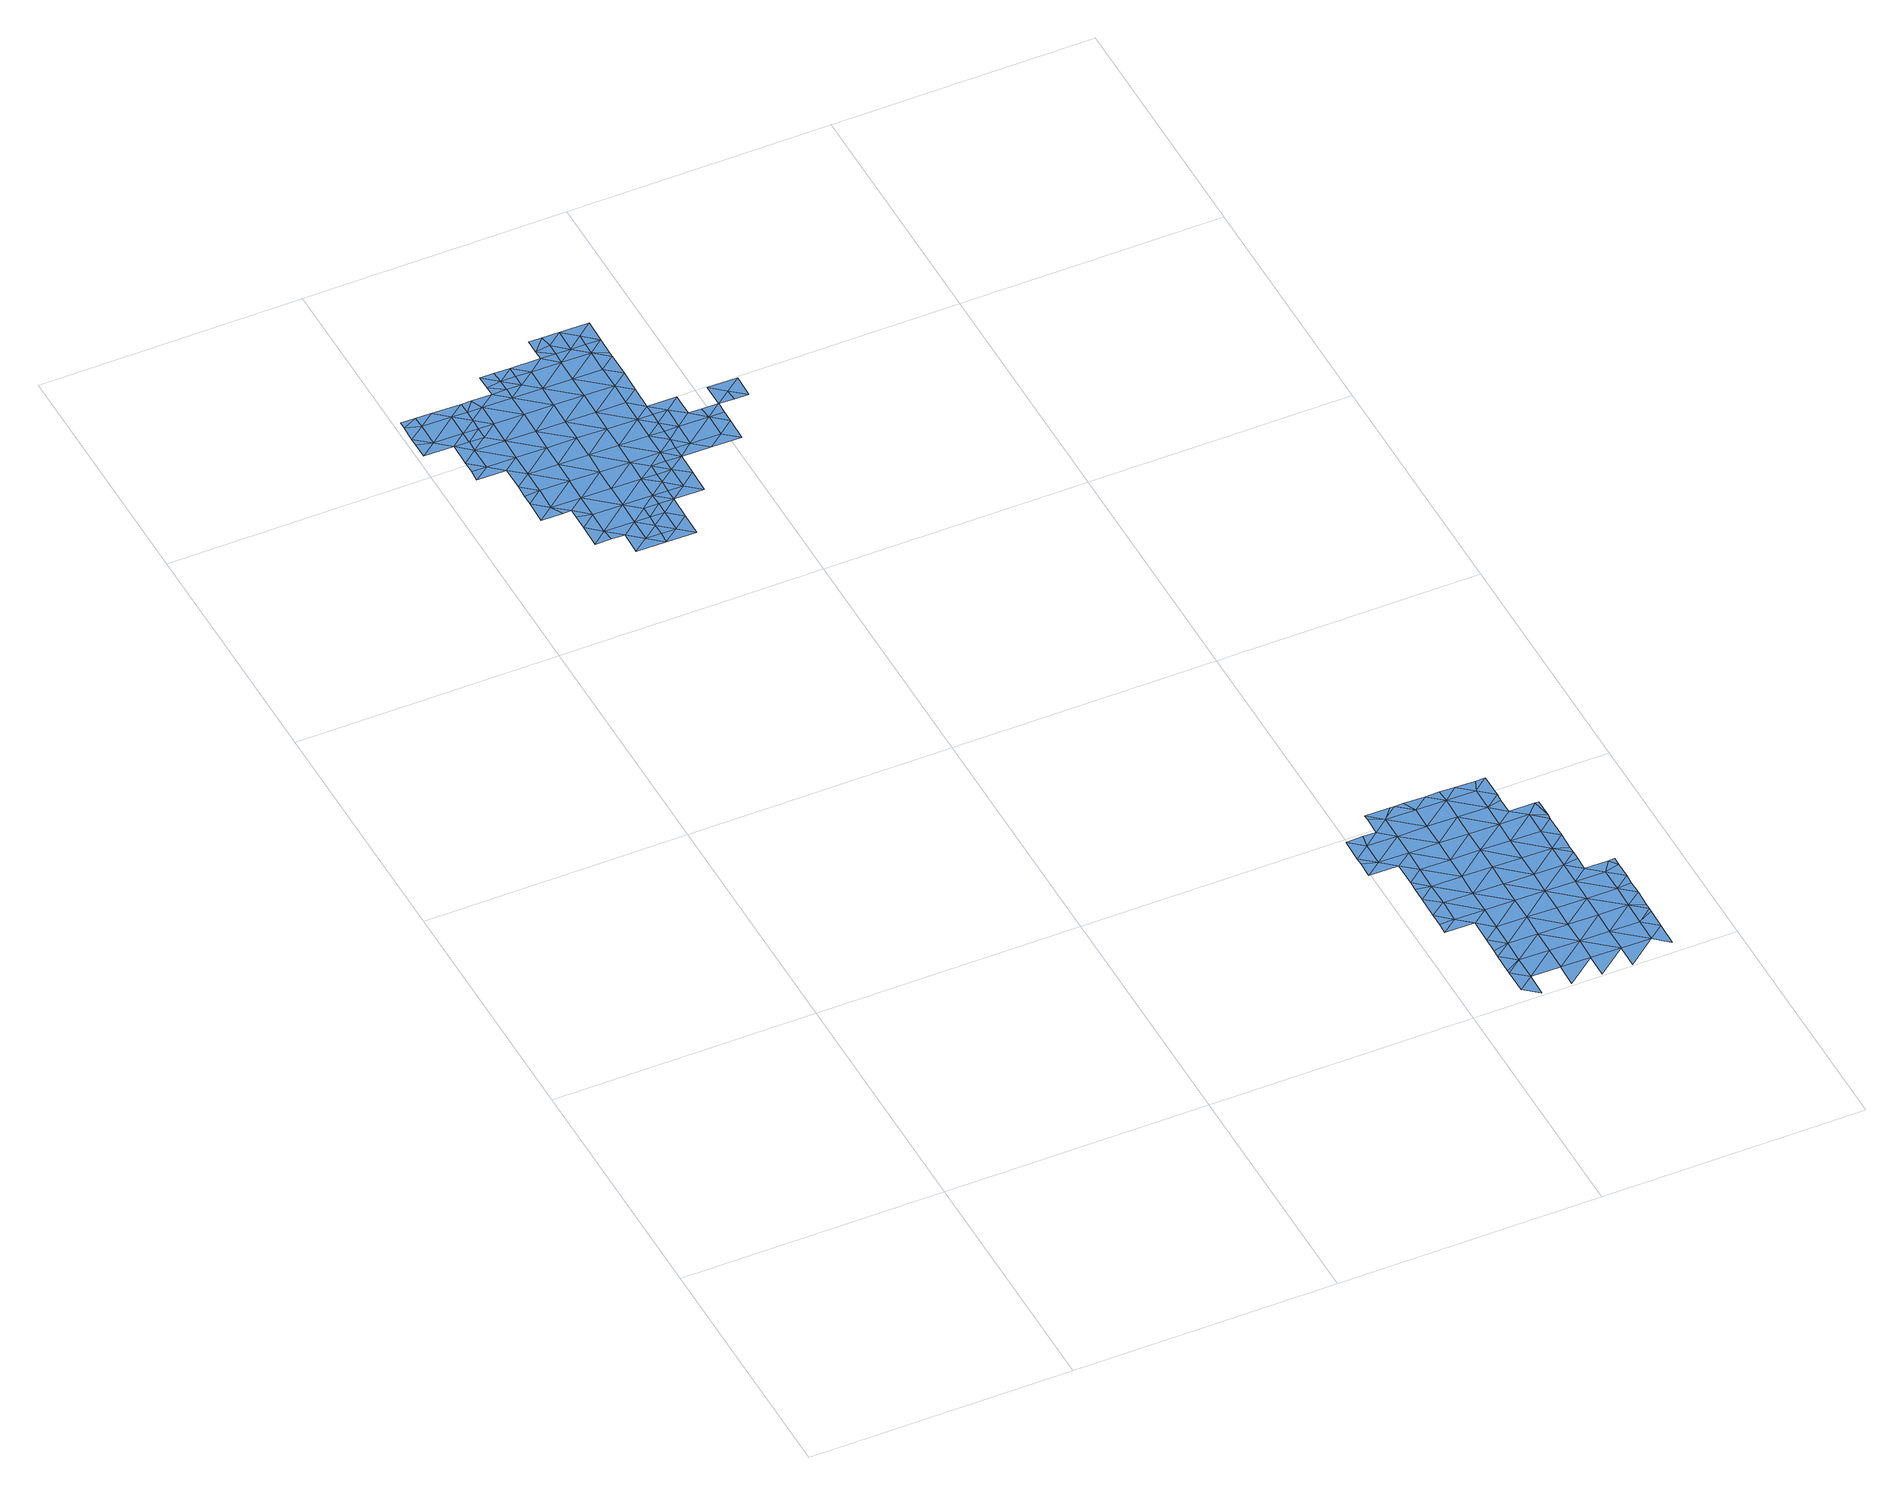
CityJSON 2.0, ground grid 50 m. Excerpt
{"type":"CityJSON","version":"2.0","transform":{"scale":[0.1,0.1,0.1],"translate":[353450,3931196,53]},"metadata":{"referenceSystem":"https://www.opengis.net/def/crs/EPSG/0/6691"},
"CityObjects":{
"waterbody1":{"type":"WaterBody","attributes":{"name":"3","class":"1140","function":"1","WaterBodyRiverFloodingRiskAttribute.description":"6","WaterBodyRiverFloodingRiskAttribute.rankOrg":"1","WaterBodyRiverFloodingRiskAttribute.adminType":"2","WaterBodyRiverFloodingRiskAttribute.scale":"L2"},"geometry":[{"type":"MultiSurface","lod":"1","boundaries":[[[0,1,2]],[[0,3,1]],[[4,5,6]],[[7,3,8]],[[2,9,10]],[[9,2,1]],[[8,3,0]],[[11,5,4]],[[9,1,12]],[[13,4,6]],[[13,6,3]],[[13,3,7]],[[1,3,14]],[[1,14,12]],[[15,14,6]],[[5,15,6]],[[6,14,3]],[[15,16,14]],[[16,17,14]],[[14,17,12]]]}]},
"waterbody2":{"type":"WaterBody","attributes":{"name":"3","class":"1140","function":"1","WaterBodyRiverFloodingRiskAttribute.description":"6","WaterBodyRiverFloodingRiskAttribute.rankOrg":"2","WaterBodyRiverFloodingRiskAttribute.adminType":"2","WaterBodyRiverFloodingRiskAttribute.scale":"L2"},"geometry":[{"type":"MultiSurface","lod":"1","boundaries":[[[18,19,20]],[[21,19,18]],[[22,23,24]],[[23,25,24]],[[26,24,25]],[[26,27,24]],[[26,28,27]],[[29,28,26]],[[30,31,32]],[[33,34,35]],[[34,36,35]],[[37,35,36]],[[37,38,35]],[[39,40,41]],[[42,43,21]],[[40,44,41]],[[27,41,45]],[[46,47,48]],[[48,47,49]],[[49,50,51]],[[50,52,51]],[[53,54,46]],[[17,16,55]],[[5,11,56]],[[42,57,43]],[[42,58,57]],[[59,58,42]],[[59,60,58]],[[59,61,60]],[[61,59,62]],[[62,59,18]],[[20,62,18]],[[63,62,20]],[[62,63,64]],[[63,65,64]],[[63,66,65]],[[67,68,69]],[[68,70,69]],[[71,69,70]],[[71,65,69]],[[67,69,65]],[[72,67,65]],[[66,73,72]],[[66,72,65]],[[56,58,60]],[[59,42,18]],[[18,42,21]],[[74,57,58]],[[57,74,75]],[[74,76,75]],[[77,75,76]],[[58,11,74]],[[78,75,77]],[[13,76,74]],[[4,13,74]],[[74,11,4]],[[58,56,11]],[[53,46,48]],[[61,46,60]],[[62,64,61]],[[64,65,71]],[[79,71,70]],[[47,50,49]],[[80,81,79]],[[80,79,82]],[[82,79,70]],[[83,70,68]],[[37,84,38]],[[85,35,38]],[[35,86,33]],[[87,31,30]],[[87,30,28]],[[28,30,27]],[[45,24,27]],[[88,22,24]],[[89,88,45]],[[88,24,45]],[[89,45,90]],[[41,90,45]],[[44,90,41]],[[90,44,91]],[[91,44,92]],[[92,44,93]],[[93,44,94]],[[94,44,40]],[[40,43,94]],[[43,40,21]],[[39,21,40]],[[39,19,21]],[[19,39,95]],[[96,95,39]],[[96,41,27]],[[86,35,95]],[[85,95,35]],[[39,41,96]],[[19,95,85]],[[19,85,20]],[[83,97,70]],[[98,70,97]],[[98,82,70]],[[50,81,52]],[[79,81,50]],[[47,79,50]],[[47,71,79]],[[47,64,71]],[[47,61,64]],[[47,46,61]],[[99,63,20]],[[100,30,32]],[[30,100,101]],[[102,103,104]],[[105,102,104]],[[104,25,105]],[[25,104,26]],[[104,106,26]],[[107,94,43]],[[108,93,94]],[[54,109,46]],[[54,55,109]],[[55,16,109]],[[109,15,56]],[[56,15,5]],[[108,94,107]],[[43,110,107]],[[43,57,110]],[[63,99,66]],[[66,99,73]],[[111,73,99]],[[99,112,111]],[[110,57,75]],[[78,110,75]],[[56,60,109]],[[15,109,16]],[[60,46,109]],[[106,104,103]],[[101,100,113]],[[101,27,30]],[[106,29,26]],[[96,101,95]],[[27,101,96]],[[101,86,95]],[[113,86,101]],[[20,85,99]],[[99,85,38]],[[99,38,112]],[[84,112,38]]]}]},
"waterbody3":{"type":"WaterBody","attributes":{"name":"3","class":"1140","function":"1","WaterBodyRiverFloodingRiskAttribute.description":"6","WaterBodyRiverFloodingRiskAttribute.rankOrg":"1","WaterBodyRiverFloodingRiskAttribute.adminType":"2","WaterBodyRiverFloodingRiskAttribute.scale":"L2"},"geometry":[{"type":"MultiSurface","lod":"1","boundaries":[[[29,87,28]],[[87,29,114]],[[31,87,114]],[[31,114,115]],[[103,116,106]],[[116,114,106]],[[102,117,116]],[[117,115,116]],[[29,106,114]],[[115,114,116]],[[103,102,116]]]}]},
"waterbody4":{"type":"WaterBody","attributes":{"name":"3","class":"1140","function":"1","WaterBodyRiverFloodingRiskAttribute.description":"6","WaterBodyRiverFloodingRiskAttribute.rankOrg":"1","WaterBodyRiverFloodingRiskAttribute.adminType":"2","WaterBodyRiverFloodingRiskAttribute.scale":"L2"},"geometry":[{"type":"MultiSurface","lod":"1","boundaries":[[[118,54,53]],[[119,49,51]],[[53,49,119]],[[48,49,53]],[[118,53,119]],[[118,119,120]],[[121,120,119]],[[52,121,119]],[[51,52,119]]]}]},
"waterbody5":{"type":"WaterBody","attributes":{"name":"3","class":"1140","function":"1","WaterBodyRiverFloodingRiskAttribute.description":"6","WaterBodyRiverFloodingRiskAttribute.rankOrg":"1","WaterBodyRiverFloodingRiskAttribute.adminType":"2","WaterBodyRiverFloodingRiskAttribute.scale":"L2"},"geometry":[{"type":"MultiSurface","lod":"1","boundaries":[[[32,31,122]],[[123,124,122]],[[122,31,123]],[[113,125,86]],[[100,122,125]],[[124,125,122]],[[34,125,124]],[[34,33,125]],[[113,100,125]],[[33,86,125]],[[100,32,122]]]}]},
"waterbody6":{"type":"WaterBody","attributes":{"name":"3","class":"1140","function":"1","WaterBodyRiverFloodingRiskAttribute.description":"6","WaterBodyRiverFloodingRiskAttribute.rankOrg":"1","WaterBodyRiverFloodingRiskAttribute.adminType":"2","WaterBodyRiverFloodingRiskAttribute.scale":"L2"},"geometry":[{"type":"MultiSurface","lod":"1","boundaries":[[[126,127,97]],[[98,97,127]],[[127,82,98]],[[128,129,130]],[[126,131,127]],[[80,128,81]],[[128,80,132]],[[129,128,132]],[[129,132,131]],[[132,82,131]],[[80,82,132]],[[131,82,127]]]}]},
"waterbody7":{"type":"WaterBody","attributes":{"name":"3","class":"1140","function":"1","WaterBodyRiverFloodingRiskAttribute.description":"6","WaterBodyRiverFloodingRiskAttribute.rankOrg":"1","WaterBodyRiverFloodingRiskAttribute.adminType":"2","WaterBodyRiverFloodingRiskAttribute.scale":"L2"},"geometry":[{"type":"MultiSurface","lod":"1","boundaries":[[[133,134,37]],[[135,136,133]],[[135,137,136]],[[133,34,138]],[[36,34,133]],[[139,140,136]],[[133,136,134]],[[36,133,37]],[[141,136,140]],[[84,37,134]],[[136,142,134]],[[135,133,138]],[[139,136,137]],[[136,141,142]],[[143,135,138]],[[143,137,135]],[[112,134,144]],[[112,84,134]],[[112,144,111]],[[111,144,73]],[[73,144,145]],[[142,145,144]],[[142,144,134]]]}]},
"waterbody8":{"type":"WaterBody","attributes":{"name":"3","class":"1140","function":"1","WaterBodyRiverFloodingRiskAttribute.description":"6","WaterBodyRiverFloodingRiskAttribute.rankOrg":"2","WaterBodyRiverFloodingRiskAttribute.adminType":"2","WaterBodyRiverFloodingRiskAttribute.scale":"L2"},"geometry":[{"type":"MultiSurface","lod":"1","boundaries":[[[146,147,148]],[[149,150,151]],[[152,153,154]],[[150,149,155]],[[153,156,154]],[[157,158,152]],[[159,146,148]],[[160,147,146]],[[154,157,152]],[[146,161,160]],[[158,157,162]],[[160,161,163]],[[155,164,165]],[[166,167,162]],[[149,151,168]],[[155,149,164]],[[157,166,162]],[[166,169,167]],[[163,170,171]],[[164,172,165]],[[171,170,173]],[[170,163,161]],[[174,146,159]],[[175,174,169]],[[176,157,154]],[[166,175,169]],[[177,168,173]],[[146,178,161]],[[168,179,149]],[[149,180,164]],[[177,173,170]],[[164,181,172]],[[146,174,178]],[[179,180,149]],[[182,166,157]],[[175,178,174]],[[161,183,170]],[[177,179,168]],[[178,183,161]],[[176,154,184]],[[185,175,166]],[[164,180,181]],[[170,186,177]],[[182,157,176]],[[187,188,184]],[[175,189,178]],[[181,190,191]],[[170,183,186]],[[191,190,192]],[[185,166,182]],[[189,183,178]],[[181,180,190]],[[193,176,184]],[[179,177,194]],[[179,195,180]],[[177,186,194]],[[194,195,179]],[[188,193,184]],[[189,175,185]],[[196,192,190]],[[180,197,190]],[[189,198,183]],[[183,199,186]],[[195,197,180]],[[182,176,193]],[[200,201,190]],[[186,202,194]],[[196,190,201]],[[197,200,190]],[[185,182,203]],[[203,182,193]],[[183,198,199]],[[204,205,188]],[[206,195,194]],[[185,207,189]],[[205,193,188]],[[202,186,199]],[[202,206,194]],[[200,208,201]],[[209,185,203]],[[189,207,198]],[[210,197,195]],[[185,209,207]],[[198,211,199]],[[205,212,193]],[[193,213,203]],[[207,211,198]],[[212,213,193]],[[208,200,214]],[[199,215,202]],[[195,206,210]],[[203,216,209]],[[211,215,199]],[[200,197,217]],[[213,216,203]],[[217,197,210]],[[209,216,207]],[[214,200,217]],[[205,218,212]],[[205,219,218]],[[202,215,220]],[[206,202,221]],[[214,217,222]],[[223,224,207]],[[221,202,220]],[[210,206,221]],[[218,225,212]],[[212,226,213]],[[207,216,223]],[[211,207,224]],[[211,227,215]],[[217,210,228]],[[222,217,229]],[[215,227,220]],[[228,210,221]],[[216,213,226]],[[227,211,224]],[[212,225,226]],[[230,221,220]],[[231,217,228]],[[232,225,218]],[[229,217,231]],[[223,216,233]],[[221,234,228]],[[218,235,232]],[[224,223,236]],[[237,220,227]],[[238,236,223]],[[216,226,233]],[[239,226,225]],[[240,227,224]],[[241,231,228]],[[242,229,231]],[[243,225,232]],[[244,224,236]],[[230,220,237]],[[221,230,234]],[[245,228,234]],[[240,224,244]],[[223,233,238]],[[225,243,239]],[[246,233,226]],[[241,228,245]],[[247,226,239]],[[248,227,240]],[[249,227,248]],[[237,227,249]],[[250,231,241]],[[226,247,246]],[[242,231,250]],[[251,230,237]],[[252,236,238]],[[233,253,238]],[[254,233,246]],[[255,234,230]],[[251,237,249]],[[253,233,254]],[[256,238,253]],[[257,230,251]],[[255,230,257]],[[252,238,256]],[[258,252,256]],[[255,257,259]]]}]},
"waterbody9":{"type":"WaterBody","attributes":{"name":"3","class":"1140","function":"1","WaterBodyRiverFloodingRiskAttribute.description":"6","WaterBodyRiverFloodingRiskAttribute.rankOrg":"1","WaterBodyRiverFloodingRiskAttribute.adminType":"2","WaterBodyRiverFloodingRiskAttribute.scale":"L2"},"geometry":[{"type":"MultiSurface","lod":"1","boundaries":[[[260,261,262]],[[261,260,263]],[[263,260,264]],[[260,262,140]],[[140,264,260]]]}]}
},
"vertices":[
[4,2082,20],[33,2104,20],[5,2114,20],[33,2058,20],[89,2034,20],[117,2056,20],[89,2057,20],[4,2035,20],[4,2067,20],[32,2127,20],[5,2127,20],[117,2033,20],[62,2126,20],[61,2034,20],[90,2103,20],[118,2080,20],[118,2102,20],[118,2125,20],
[258,1962,20],[257,1915,20],[314,1961,20],[200,1916,20],[169,1708,20],[199,1708,20],[197,1731,20],[225,1707,20],[254,1730,20],[255,1777,20],[283,1753,20],[283,1730,20],[311,1776,20],[339,1752,20],[339,1775,20],[369,1844,20],[398,1843,20],[370,1867,20],[398,1867,20],[399,1890,20],[370,1914,20],[256,1869,20],[200,1870,20],[199,1824,20],[201,1962,20],[144,1917,20],[142,1825,20],[198,1778,20],[203,2101,20],[260,2100,20],[232,2123,20],[232,2124,20],[261,2146,20],[232,2147,20],[233,2170,20],[204,2124,20],[176,2124,20],[137,2125,20],[146,2056,20],[144,1963,20],[145,2009,20],[202,2008,20],[203,2055,20],[259,2054,20],[258,2008,20],[315,2007,20],[316,2053,20],[373,2052,20],[372,2006,20],[402,2075,20],[402,2121,20],[373,2098,20],[374,2144,20],[317,2099,20],[401,2029,20],[400,1982,20],[88,2010,20],[88,1964,20],[60,1987,20],[60,1965,20],[59,1942,20],[317,2145,20],[318,2169,20],[290,2169,20],[346,2168,20],[402,2132,20],[399,1913,20],[314,1915,20],[341,1844,20],[311,1753,20],[170,1755,20],[170,1784,20],[170,1802,20],[154,1802,20],[113,1802,20],[114,1848,20],[143,1871,20],[313,1868,20],[255,1823,20],[403,2167,20],[375,2168,20],[371,1960,20],[340,1799,20],[312,1822,20],[281,1661,20],[282,1684,20],[253,1684,20],[224,1662,20],[282,1706,20],[115,1895,20],[114,1869,20],[147,2102,20],[115,1941,20],[400,1959,20],[399,1936,20],[340,1821,20],
[311,1729,20],[338,1706,20],[310,1683,20],[338,1660,20],
[176,2143,20],[204,2147,20],[176,2171,20],[202,2170,20],
[368,1775,20],[396,1751,20],[397,1798,20],[369,1821,20],
[404,2214,20],[375,2191,20],[290,2188,20],[314,2215,20],[290,2216,20],[347,2215,20],[318,2192,20],
[426,1866,20],[427,1913,20],[483,1865,20],[484,1912,20],[512,1888,20],[454,1842,20],[512,1912,20],[513,1935,20],[481,1935,20],[456,1936,20],[511,1841,20],[428,1959,20],[456,1981,20],
[1080,238,2],[1052,237,2],[1051,215,2],[1026,423,2],[998,432,2],[997,401,2],[1105,75,2],[1105,29,2],[1134,52,2],[998,447,2],[1133,6,2],[1134,98,2],[1105,81,2],[1107,214,2],[1052,262,2],[1081,284,2],[1106,122,2],[1053,307,2],[1027,469,2],[999,493,2],[1135,144,2],[1106,137,2],[1054,400,2],[1107,167,2],[1081,330,2],[1053,335,2],[1031,493,2],[1054,354,2],[1108,214,2],[1136,190,2],[1191,97,2],[1082,376,2],[1137,237,2],[1083,422,2],[1084,468,2],[1056,492,2],[1192,143,2],[1137,283,2],[1190,51,2],[1193,189,2],[1138,329,2],[1189,5,2],[1247,50,2],[1193,236,2],[1084,515,2],[1057,528,2],[1057,539,2],[1248,96,2],[1139,375,2],[1140,422,2],[1104,538,2],[1140,468,2],[1194,282,2],[1195,328,2],[1141,514,2],[1113,538,2],[1196,375,2],[1248,142,2],[1246,4,2],[1304,49,2],[1196,421,2],[1250,235,2],[1129,538,2],[1249,188,2],[1197,467,2],[1251,281,2],[1304,95,2],[1305,141,2],[1170,537,2],[1251,327,2],[1306,187,2],[1198,513,2],[1360,48,2],[1303,3,2],[1252,374,2],[1253,420,2],[1197,537,2],[1307,234,2],[1307,280,2],[1361,94,2],[1362,141,2],[1308,326,2],[1254,466,2],[1226,536,2],[1310,419,2],[1255,512,2],[1389,71,2],[1363,187,2],[1282,442,2],[1388,24,2],[1335,257,2],[1309,373,2],[1363,233,2],[1390,117,2],[1336,302,2],[1283,489,2],[1264,535,2],[1390,109,2],[1336,284,2],[1282,473,2],[1391,163,2],[1390,129,2],[1336,315,2],[1337,349,2],[1283,535,2],[1337,396,2],[1380,256,2],[1392,209,2],[1391,189,2],[1331,441,2],[1392,240,2],[1338,404,2],[1392,256,2],[1338,441,2],
[541,1957,20],[570,1979,20],[513,1980,20],[569,1934,20],[543,1934,20]
]}
